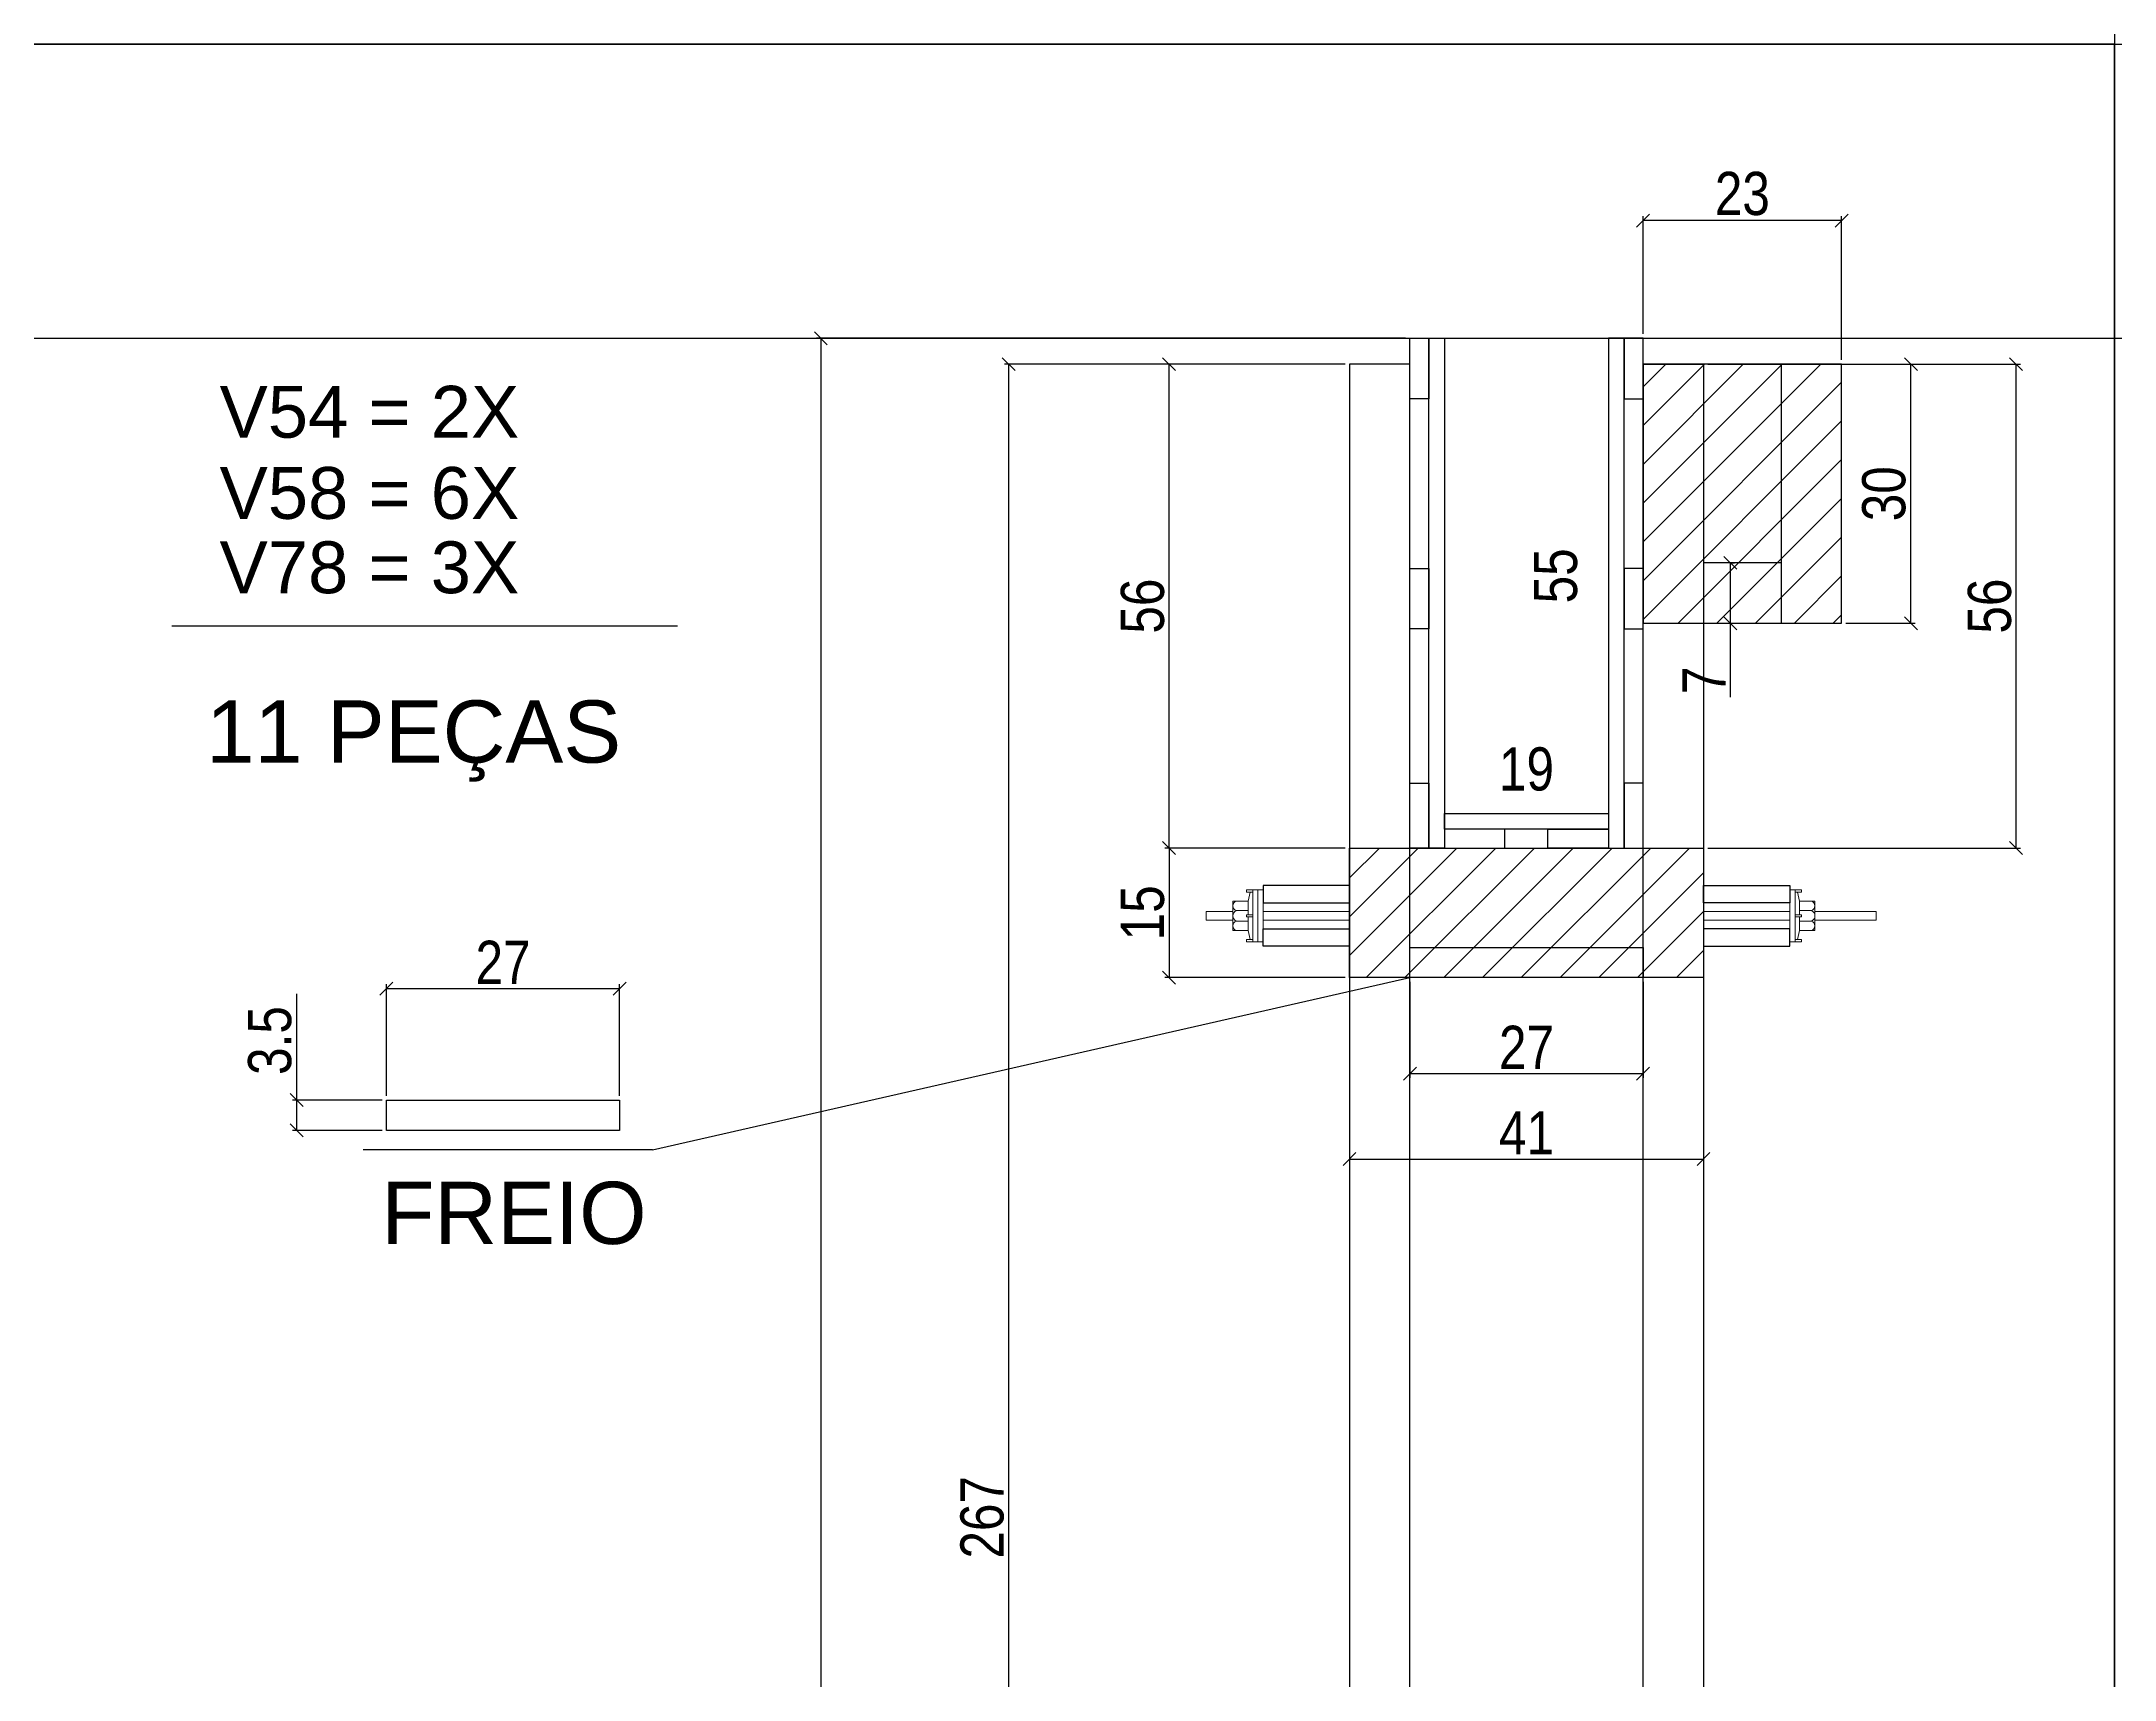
# Model space of a CAD drawing. Header units: millimetres. Extents: x 4248 to 7961, y 1155 to 5765.
# Drawn here: x 5265.8 to 5746.1, y 3082 to 3461.3 of the extents above; entities that cross this region are included whole.
import ezdxf

# ---------------------------------------------------------------- set-up
doc = ezdxf.new("R2010")
doc.units = ezdxf.units.MM
for name, color, linetype in [('1', 1, 'Continuous'), ('COTA', 241, 'Continuous'), ('GARFOS OK', 3, 'Continuous'), ('Hachura', 253, 'Continuous'), ('Painéis', 200, 'Continuous'), ('SARR_3.5x7', 81, 'Continuous'), ('SARR_7x7', 40, 'Continuous'), ('TIRAS REESCORAMENTO', 252, 'Continuous'), ('VIGAS', 3, 'Continuous')]:
    doc.layers.add(name, color=color, linetype=linetype)
doc.layers.add('BARRA_ANCORAGEM', color=1, linetype='Continuous', lineweight=15)
doc.styles.add('COTA TECNICA 2X', font='techl___.ttf', dxfattribs={"height": 10})
doc.styles.add('R80-50', font='arial.ttf', dxfattribs={"height": 10})
doc.dimstyles.new('SECAO', dxfattribs={"dimscale": 0.333333, "dimtxt": 5, "dimasz": 9, "dimexe": 3, "dimexo": 3, "dimgap": 3, "dimtad": 1, "dimdec": 1, "dimlfac": 0.5, "dimzin": 12, "dimdsep": 46, "dimtxsty": 'COTA TECNICA 2X', "dimblk1": 'OBLIQUE', "dimblk2": 'OBLIQUE', "dimsah": 1, "dimcen": 0.9, "dimclrd": 4, "dimclre": 4, "dimclrt": 240, "dimadec": 1, "dimazin": 3, "dimtfac": 1, "dimtdec": 1, "dimtmove": 0, "dimatfit": 3, "dimfxl": 1, "dimtolj": 1, "dimtzin": 12, "dimarcsym": 0})

# ---------------------------------------------------------------- blocks, each defined once
blk = doc.blocks.new('_Oblique')
at = {"layer": '1', "color": 0, "lineweight": -2}
blk.add_line((-0.5, -0.5), (0.5, 0.5), dxfattribs=at)
blk = doc.blocks.new('*D242')
at = {"layer": 'COTA', "color": 4, "lineweight": -2, "transparency": 16777216}
for p, q in [((5567.84, 3386.57), (5488.88, 3386.57)), ((5489.88, 3386.57), (5489.88, 2852.48)), ((5567.84, 2852.48), (5488.88, 2852.48))]:
    blk.add_line(p, q, dxfattribs=at)
at = {"layer": 'Defpoints', "color": 0, "transparency": 16777216}
for p in [(5568.84, 3386.57), (5489.88, 2852.48), (5568.84, 2852.48)]:
    blk.add_point(p, dxfattribs=at)
at = {"layer": 'COTA', "color": 4, "lineweight": -2, "transparency": 16777216, "xscale": 3, "yscale": 3, "zscale": 3}
for p, rotation in [((5489.88, 3386.57), 90), ((5489.88, 2852.48), 270)]:
    blk.add_blockref('_Oblique', p, dxfattribs=dict(at, rotation=rotation))
at = {"layer": 'COTA', "color": 240, "transparency": 16777216, "insert": (5483.77, 3119.53), "char_height": 10, "attachment_point": 5, "rotation": 90, "style": 'COTA TECNICA 2X'}
blk.add_mtext('\\A1;267', dxfattribs=at)
blk = doc.blocks.new('*D248')
at = {"layer": 'COTA', "color": 4, "lineweight": -2, "transparency": 16777216}
for p, q in [((5567.84, 3386.57), (5526.04, 3386.57)), ((5527.04, 3274.52), (5527.04, 3386.57)), ((5567.84, 3274.52), (5526.04, 3274.52))]:
    blk.add_line(p, q, dxfattribs=at)
at = {"layer": 'Defpoints', "color": 0, "transparency": 16777216}
for p in [(5527.04, 3386.57), (5568.84, 3386.57), (5568.84, 3274.52)]:
    blk.add_point(p, dxfattribs=at)
at = {"layer": 'COTA', "color": 4, "lineweight": -2, "transparency": 16777216, "xscale": 3, "yscale": 3, "zscale": 3}
for p, rotation in [((5527.04, 3386.57), 90), ((5527.04, 3274.52), 270)]:
    blk.add_blockref('_Oblique', p, dxfattribs=dict(at, rotation=rotation))
at = {"layer": 'COTA', "color": 240, "transparency": 16777216, "insert": (5520.93, 3330.55), "char_height": 10, "attachment_point": 5, "rotation": 90, "style": 'COTA TECNICA 2X'}
blk.add_mtext('\\A1;56', dxfattribs=at)
blk = doc.blocks.new('*D249')
at = {"layer": 'COTA', "color": 4, "lineweight": -2, "transparency": 16777216}
for p, q in [((5581.84, 3392.57), (5445.37, 3392.57)), ((5446.37, 3392.57), (5446.37, 2746.48)), ((5567.84, 2746.48), (5445.37, 2746.48))]:
    blk.add_line(p, q, dxfattribs=at)
at = {"layer": 'Defpoints', "color": 0, "transparency": 16777216}
for p in [(5582.84, 3392.57), (5446.37, 2746.48), (5568.84, 2746.48)]:
    blk.add_point(p, dxfattribs=at)
at = {"layer": 'COTA', "color": 4, "lineweight": -2, "transparency": 16777216, "xscale": 3, "yscale": 3, "zscale": 3}
for p, rotation in [((5446.37, 3392.57), 90), ((5446.37, 2746.48), 270)]:
    blk.add_blockref('_Oblique', p, dxfattribs=dict(at, rotation=rotation))
at = {"layer": 'COTA', "color": 240, "transparency": 16777216, "insert": (5440.15, 3069.53), "char_height": 10, "attachment_point": 5, "rotation": 90, "style": 'COTA TECNICA 2X'}
blk.add_mtext('\\A1;323', dxfattribs=at)
blk = doc.blocks.new('*D251')
at = {"layer": 'Defpoints', "color": 0, "transparency": 16777216}
for p in [(5615.87, 3392.57), (5622.73, 3392.57), (5615.87, 3282.52)]:
    blk.add_point(p, dxfattribs=at)
at = {"layer": 'COTA', "color": 240, "transparency": 16777216, "insert": (5616.62, 3337.55), "char_height": 10, "attachment_point": 5, "rotation": 90, "style": 'COTA TECNICA 2X'}
blk.add_mtext('\\A1;55', dxfattribs=at)
blk = doc.blocks.new('*D252')
at = {"layer": 'Defpoints', "color": 0, "transparency": 16777216}
for p in [(5590.84, 3286.68), (5628.84, 3286.68), (5628.84, 3286.68)]:
    blk.add_point(p, dxfattribs=at)
at = {"layer": 'COTA', "color": 240, "transparency": 16777216, "insert": (5609.84, 3292.77), "char_height": 10, "attachment_point": 5, "style": 'COTA TECNICA 2X'}
blk.add_mtext('\\A1;19', dxfattribs=at)
blk = doc.blocks.new('A$C51C4441F')
at = {"layer": 'BARRA_ANCORAGEM'}
for p, q in [((-2.25, 3.4), (-1.79, 5.5)), ((-2.25, 3.4), (-5.81, 3.39)), ((-5.81, 3.39), (-5.81, -3.39)), ((-2.25, 1.2), (-5.02, 1.2)), ((-2.25, 3.4), (-2.25, 3.4)), ((-2.25, 3.4), (-2.25, 0.25)), ((-2.25, -3.4), (-5.81, -3.39)), ((-2.25, -1.2), (-5.02, -1.2)), ((-2.25, -0.25), (-2.25, -3.4)), ((-2.25, -3.4), (-1.79, -5.5))]:
    blk.add_line(p, q, dxfattribs=at)
for points in [[(-2.7, 6), (-1.2, 6), (-1.2, 5.5), (-2.7, 5.5)], [(-1.2, -6), (0, -6), (0, 6), (-1.2, 6)], [(-2.7, 0.25), (-1.2, 0.25), (-1.2, -0.25), (-2.7, -0.25)], [(-2.7, -6), (-1.2, -6), (-1.2, -5.5), (-2.7, -5.5)]]:
    blk.add_lwpolyline(points, close=True, dxfattribs=at)
for centre, radius, start, end in [((-4.66, 2.3), 1.15, 107.7845, 252.2718), ((-4.52, 0), 1.3, 112.648, 247.4083), ((-4.66, -2.3), 1.15, 107.7845, 252.2718)]:
    blk.add_arc(centre, radius, start, end, dxfattribs=at)
blk = doc.blocks.new('*D255')
at = {"layer": 'COTA', "color": 4, "lineweight": -2, "transparency": 16777216}
for p, q in [((5324.97, 3216.14), (5324.97, 3240.74)), ((5344.75, 3216.14), (5323.97, 3216.14)), ((5324.97, 3209.14), (5324.97, 3216.14)), ((5344.75, 3209.14), (5323.97, 3209.14))]:
    blk.add_line(p, q, dxfattribs=at)
at = {"layer": 'Defpoints', "color": 0, "transparency": 16777216}
for p in [(5324.97, 3216.14), (5345.75, 3216.14), (5345.75, 3209.14)]:
    blk.add_point(p, dxfattribs=at)
at = {"layer": 'COTA', "color": 4, "lineweight": -2, "transparency": 16777216, "xscale": 3, "yscale": 3, "zscale": 3}
for p, rotation in [((5324.97, 3216.14), 90), ((5324.97, 3209.14), 270)]:
    blk.add_blockref('_Oblique', p, dxfattribs=dict(at, rotation=rotation))
at = {"layer": 'COTA', "color": 240, "transparency": 16777216, "insert": (5318.75, 3229.94), "char_height": 10, "attachment_point": 5, "rotation": 90, "style": 'COTA TECNICA 2X'}
blk.add_mtext('\\A1;3.5', dxfattribs=at)
blk = doc.blocks.new('*D457')
at = {"layer": 'COTA', "color": 4, "lineweight": -2, "transparency": 16777216}
for p, q in [((5345.75, 3217.14), (5345.75, 3242.97)), ((5345.75, 3241.97), (5399.75, 3241.97)), ((5399.75, 3217.14), (5399.75, 3242.97))]:
    blk.add_line(p, q, dxfattribs=at)
at = {"layer": 'Defpoints', "color": 0, "transparency": 16777216}
for p in [(5399.75, 3241.97), (5345.75, 3216.14), (5399.75, 3216.14)]:
    blk.add_point(p, dxfattribs=at)
at = {"layer": 'COTA', "color": 4, "lineweight": -2, "transparency": 16777216, "xscale": 3, "yscale": 3, "zscale": 3, "rotation": 180}
blk.add_blockref('_Oblique', (5345.75, 3241.97), dxfattribs=at)
at = {"layer": 'COTA', "color": 4, "lineweight": -2, "transparency": 16777216, "xscale": 3, "yscale": 3, "zscale": 3}
blk.add_blockref('_Oblique', (5399.75, 3241.97), dxfattribs=at)
at = {"layer": 'COTA', "color": 240, "transparency": 16777216, "insert": (5372.75, 3248.05), "char_height": 10, "attachment_point": 5, "style": 'COTA TECNICA 2X'}
blk.add_mtext('\\A1;27', dxfattribs=at)
blk = doc.blocks.new('*D458')
at = {"layer": 'COTA', "color": 4, "lineweight": -2, "transparency": 16777216}
for p, q in [((5567.84, 3274.52), (5526.04, 3274.52)), ((5527.04, 3274.52), (5527.04, 3244.52)), ((5567.84, 3244.52), (5526.04, 3244.52))]:
    blk.add_line(p, q, dxfattribs=at)
at = {"layer": 'Defpoints', "color": 0, "transparency": 16777216}
for p in [(5568.84, 3274.52), (5527.04, 3244.52), (5568.84, 3244.52)]:
    blk.add_point(p, dxfattribs=at)
at = {"layer": 'COTA', "color": 4, "lineweight": -2, "transparency": 16777216, "xscale": 3, "yscale": 3, "zscale": 3}
for p, rotation in [((5527.04, 3274.52), 90), ((5527.04, 3244.52), 270)]:
    blk.add_blockref('_Oblique', p, dxfattribs=dict(at, rotation=rotation))
at = {"layer": 'COTA', "color": 240, "transparency": 16777216, "insert": (5520.93, 3259.52), "char_height": 10, "attachment_point": 5, "rotation": 90, "style": 'COTA TECNICA 2X'}
blk.add_mtext('\\A1;15', dxfattribs=at)
blk = doc.blocks.new('*D459')
at = {"layer": 'COTA', "color": 4, "lineweight": -2, "transparency": 16777216}
for p, q in [((5582.84, 3243.52), (5582.84, 3221.28)), ((5636.84, 3243.52), (5636.84, 3221.28)), ((5582.84, 3222.28), (5636.84, 3222.28))]:
    blk.add_line(p, q, dxfattribs=at)
at = {"layer": 'Defpoints', "color": 0, "transparency": 16777216}
for p in [(5582.84, 3244.52), (5636.84, 3244.52), (5636.84, 3222.28)]:
    blk.add_point(p, dxfattribs=at)
at = {"layer": 'COTA', "color": 4, "lineweight": -2, "transparency": 16777216, "xscale": 3, "yscale": 3, "zscale": 3, "rotation": 180}
blk.add_blockref('_Oblique', (5582.84, 3222.28), dxfattribs=at)
at = {"layer": 'COTA', "color": 4, "lineweight": -2, "transparency": 16777216, "xscale": 3, "yscale": 3, "zscale": 3}
blk.add_blockref('_Oblique', (5636.84, 3222.28), dxfattribs=at)
at = {"layer": 'COTA', "color": 240, "transparency": 16777216, "insert": (5609.84, 3228.36), "char_height": 10, "attachment_point": 5, "style": 'COTA TECNICA 2X'}
blk.add_mtext('\\A1;27', dxfattribs=at)
blk = doc.blocks.new('*D460')
at = {"layer": 'COTA', "color": 4, "lineweight": -2, "transparency": 16777216}
for p, q in [((5568.84, 3243.52), (5568.84, 3201.49)), ((5650.84, 3243.52), (5650.84, 3201.49)), ((5568.84, 3202.49), (5650.84, 3202.49))]:
    blk.add_line(p, q, dxfattribs=at)
at = {"layer": 'Defpoints', "color": 0, "transparency": 16777216}
for p in [(5568.84, 3244.52), (5650.84, 3244.52), (5650.84, 3202.49)]:
    blk.add_point(p, dxfattribs=at)
at = {"layer": 'COTA', "color": 4, "lineweight": -2, "transparency": 16777216, "xscale": 3, "yscale": 3, "zscale": 3, "rotation": 180}
blk.add_blockref('_Oblique', (5568.84, 3202.49), dxfattribs=at)
at = {"layer": 'COTA', "color": 4, "lineweight": -2, "transparency": 16777216, "xscale": 3, "yscale": 3, "zscale": 3}
blk.add_blockref('_Oblique', (5650.84, 3202.49), dxfattribs=at)
at = {"layer": 'COTA', "color": 240, "transparency": 16777216, "insert": (5609.84, 3208.56), "char_height": 10, "attachment_point": 5, "style": 'COTA TECNICA 2X'}
blk.add_mtext('\\A1;41', dxfattribs=at)
blk = doc.blocks.new('*D256')
at = {"layer": 'COTA', "color": 4, "lineweight": -2, "transparency": 16777216}
for p, q in [((5651.84, 3386.57), (5724.25, 3386.57)), ((5723.25, 3274.52), (5723.25, 3386.57)), ((5651.84, 3274.52), (5724.25, 3274.52))]:
    blk.add_line(p, q, dxfattribs=at)
at = {"layer": 'Defpoints', "color": 0, "transparency": 16777216}
for p in [(5650.84, 3386.57), (5723.25, 3386.57), (5650.84, 3274.52)]:
    blk.add_point(p, dxfattribs=at)
at = {"layer": 'COTA', "color": 4, "lineweight": -2, "transparency": 16777216, "xscale": 3, "yscale": 3, "zscale": 3}
for p, rotation in [((5723.25, 3386.57), 90), ((5723.25, 3274.52), 270)]:
    blk.add_blockref('_Oblique', p, dxfattribs=dict(at, rotation=rotation))
at = {"layer": 'COTA', "color": 240, "transparency": 16777216, "insert": (5717.14, 3330.55), "char_height": 10, "attachment_point": 5, "rotation": 90, "style": 'COTA TECNICA 2X'}
blk.add_mtext('\\A1;56', dxfattribs=at)
blk = doc.blocks.new('*D257')
at = {"layer": 'COTA', "color": 4, "lineweight": -2, "transparency": 16777216}
for p, q in [((5683.84, 3386.57), (5699.88, 3386.57)), ((5698.88, 3326.57), (5698.88, 3386.57)), ((5683.84, 3326.57), (5699.88, 3326.57))]:
    blk.add_line(p, q, dxfattribs=at)
at = {"layer": 'Defpoints', "color": 0, "transparency": 16777216}
for p in [(5682.84, 3386.57), (5698.88, 3386.57), (5682.84, 3326.57)]:
    blk.add_point(p, dxfattribs=at)
at = {"layer": 'COTA', "color": 4, "lineweight": -2, "transparency": 16777216, "xscale": 3, "yscale": 3, "zscale": 3}
for p, rotation in [((5698.88, 3386.57), 90), ((5698.88, 3326.57), 270)]:
    blk.add_blockref('_Oblique', p, dxfattribs=dict(at, rotation=rotation))
at = {"layer": 'COTA', "color": 240, "transparency": 16777216, "insert": (5692.66, 3356.57), "char_height": 10, "attachment_point": 5, "rotation": 90, "style": 'COTA TECNICA 2X'}
blk.add_mtext('\\A1;30', dxfattribs=at)
blk = doc.blocks.new('*D258')
at = {"layer": 'COTA', "color": 4, "lineweight": -2, "transparency": 16777216}
for p, q in [((5636.84, 3393.57), (5636.84, 3420.82)), ((5682.84, 3419.82), (5636.84, 3419.82)), ((5682.84, 3387.57), (5682.84, 3420.82))]:
    blk.add_line(p, q, dxfattribs=at)
at = {"layer": 'Defpoints', "color": 0, "transparency": 16777216}
for p in [(5636.84, 3419.82), (5636.84, 3392.57), (5682.84, 3386.57)]:
    blk.add_point(p, dxfattribs=at)
at = {"layer": 'COTA', "color": 4, "lineweight": -2, "transparency": 16777216, "xscale": 3, "yscale": 3, "zscale": 3, "rotation": 180}
blk.add_blockref('_Oblique', (5636.84, 3419.82), dxfattribs=at)
at = {"layer": 'COTA', "color": 4, "lineweight": -2, "transparency": 16777216, "xscale": 3, "yscale": 3, "zscale": 3}
blk.add_blockref('_Oblique', (5682.84, 3419.82), dxfattribs=at)
at = {"layer": 'COTA', "color": 240, "transparency": 16777216, "insert": (5659.84, 3426.04), "char_height": 10, "attachment_point": 5, "style": 'COTA TECNICA 2X'}
blk.add_mtext('\\A1;23', dxfattribs=at)
blk = doc.blocks.new('*D259')
at = {"layer": 'COTA', "color": 4, "lineweight": -2, "transparency": 16777216}
for p, q in [((5657.03, 3340.57), (5657.03, 3326.57)), ((5657.46, 3340.57), (5658.03, 3340.57)), ((5657.03, 3326.57), (5657.03, 3309.46)), ((5657.46, 3326.57), (5658.03, 3326.57))]:
    blk.add_line(p, q, dxfattribs=at)
at = {"layer": 'Defpoints', "color": 0, "transparency": 16777216}
for p in [(5656.46, 3340.57), (5656.46, 3326.57), (5657.03, 3326.57)]:
    blk.add_point(p, dxfattribs=at)
at = {"layer": 'COTA', "color": 4, "lineweight": -2, "transparency": 16777216, "xscale": 3, "yscale": 3, "zscale": 3}
for p, rotation in [((5657.03, 3340.57), 90), ((5657.03, 3326.57), 270)]:
    blk.add_blockref('_Oblique', p, dxfattribs=dict(at, rotation=rotation))
at = {"layer": 'COTA', "color": 240, "transparency": 16777216, "insert": (5650.95, 3313.33), "char_height": 10, "attachment_point": 5, "rotation": 90, "style": 'COTA TECNICA 2X'}
blk.add_mtext('\\A1;7', dxfattribs=at)

msp = doc.modelspace()

# ---------------------------------------------------------------- hatches: boundary and pattern name
at = {"layer": 'COTA'}
h = msp.add_hatch(dxfattribs=at)
h.set_pattern_fill('ANSI31', color=256, scale=2, style=0)
h.set_pattern_definition([(45, (-14074.599, -1737.201), (-4.490128, 4.490128), [])])
h.paths.add_polyline_path([(5636.84, 3326.57), (5682.84, 3326.57), (5682.84, 3386.57), (5636.84, 3386.57)])
h = msp.add_hatch(dxfattribs=at)
h.set_pattern_fill('ANSI31', color=256, scale=2, style=0)
h.set_pattern_definition([(45, (-19046.1143, -210022.545), (-4.49012806, 4.49012806), [])])
h.paths.add_polyline_path([(5650.84, 3244.52), (5650.84, 3274.52), (5568.84, 3274.52), (5568.84, 3244.52)])

# ---------------------------------------------------------------- linework, layer by layer
at = {"linetype": 'Continuous'}
msp.add_line((5668.84, 3340.57), (5650.84, 3340.57), dxfattribs=at)
at = {"layer": 'BARRA_ANCORAGEM'}
for points in [[(5547.64, 3264.82), (5548.84, 3264.82), (5548.84, 3252.82), (5547.64, 3252.82)], [(5672.04, 3264.82), (5670.84, 3264.82), (5670.84, 3252.82), (5672.04, 3252.82)], [(5535.64, 3257.82), (5541.82, 3257.82), (5541.82, 3259.82), (5535.64, 3259.82)], [(5548.84, 3257.82), (5568.84, 3257.82), (5568.84, 3259.82), (5548.84, 3259.82)], [(5670.84, 3257.82), (5650.84, 3257.82), (5650.84, 3259.82), (5670.84, 3259.82)], [(5676.65, 3257.82), (5690.84, 3257.82), (5690.84, 3259.82), (5676.65, 3259.82)]]:
    msp.add_lwpolyline(points, close=True, dxfattribs=at)
at = {"layer": 'COTA', "color": 1}
msp.add_line((4247.57, 3392.57), (7744.04, 3392.57), dxfattribs=at)
at = {"layer": 'GARFOS OK', "color": 3}
for q in [(5582.84, 3244.52), (5340.33, 3204.6)]:
    msp.add_line((5407.36, 3204.6), q, dxfattribs=at)
at = {"layer": 'Hachura', "color": 7}
msp.add_line((5296.04, 3325.99), (5413.19, 3325.99), dxfattribs=at)
at = {"layer": 'Painéis'}
for points in [[(5636.84, 3326.57), (5682.84, 3326.57), (5682.84, 3386.57), (5636.84, 3386.57)], [(5650.84, 3244.52), (5568.84, 3244.52), (5568.84, 3274.52), (5650.84, 3274.52)]]:
    msp.add_lwpolyline(points, close=True, dxfattribs=at)
at = {"layer": 'SARR_3.5x7', "linetype": 'Continuous'}
msp.add_lwpolyline([(5345.75, 3216.14), (5399.75, 3216.14), (5399.75, 3209.14), (5345.75, 3209.14)], close=True, dxfattribs=at)
at = {"layer": 'SARR_7x7', "linetype": 'Continuous'}
msp.add_line((5668.84, 3386.57), (5668.84, 3326.57), dxfattribs=at)
for points in [[(5568.84, 2852.48), (5582.84, 2852.48), (5582.84, 3386.57), (5568.84, 3386.57)], [(5650.84, 2852.48), (5636.84, 2852.48), (5636.84, 3386.57), (5650.84, 3386.57)], [(5582.84, 3251.52), (5636.84, 3251.52), (5636.84, 3244.52), (5582.84, 3244.52)]]:
    msp.add_lwpolyline(points, close=True, dxfattribs=at)
at = {"layer": 'TIRAS REESCORAMENTO', "linetype": 'ByBlock'}
msp.add_line((5590.84, 3392.57), (5711.8, 3392.57), dxfattribs=at)
for points in [[(5582.84, 3392.57), (5587.24, 3392.57), (5587.24, 3378.57), (5582.84, 3378.57)], [(5636.84, 3392.57), (5632.44, 3392.57), (5632.44, 3378.57), (5636.84, 3378.57)], [(5582.84, 3339.28), (5587.24, 3339.28), (5587.24, 3325.28), (5582.84, 3325.28)], [(5636.84, 3339.28), (5632.44, 3339.28), (5632.44, 3325.28), (5636.84, 3325.28)], [(5582.84, 3289.52), (5587.24, 3289.52), (5587.24, 3274.52), (5582.84, 3274.52)], [(5636.84, 3289.52), (5632.44, 3289.52), (5632.44, 3274.52), (5636.84, 3274.52)], [(5628.84, 3278.92), (5590.84, 3278.92), (5590.84, 3282.52), (5628.84, 3282.52)], [(5604.84, 3274.52), (5604.84, 3278.92), (5590.84, 3278.92), (5590.84, 3274.52)], [(5614.8, 3274.52), (5614.8, 3278.92), (5628.84, 3278.92), (5628.84, 3274.52)], [(5548.84, 3261.82), (5568.84, 3261.82), (5568.84, 3265.82), (5548.84, 3265.82)], [(5670.84, 3261.82), (5650.84, 3261.82), (5650.84, 3265.82), (5670.84, 3265.82)], [(5548.84, 3255.82), (5568.84, 3255.82), (5568.84, 3251.82), (5548.84, 3251.82)], [(5670.84, 3255.82), (5650.84, 3255.82), (5650.84, 3251.82), (5670.84, 3251.82)]]:
    msp.add_lwpolyline(points, close=True, dxfattribs=at)
for points in [[(5590.84, 3274.52), (5587.24, 3274.52), (5587.24, 3392.57), (5590.84, 3392.57), (5590.84, 3274.52)], [(5628.84, 3274.52), (5632.44, 3274.52), (5632.44, 3392.57), (5628.84, 3392.57), (5628.84, 3274.52)]]:
    msp.add_lwpolyline(points, dxfattribs=at)
at = {"layer": 'VIGAS'}
for points in [[(5746.06, 3460.65), (5246.56, 3460.65), (5246.56, 4268.95), (5746.06, 4268.95)], [(5746.06, 2692.22), (5246.56, 2692.22), (5246.56, 3460.65), (5746.06, 3460.65)], [(6245.55, 2692.22), (5746.06, 2692.22), (5746.06, 3460.65), (6245.55, 3460.65)]]:
    msp.add_lwpolyline(points, close=True, dxfattribs=at)

# ---------------------------------------------------------------- block references
at = {"layer": 'BARRA_ANCORAGEM', "xscale": -1, "rotation": 180}
msp.add_blockref('A$C51C4441F', (5547.64, 3258.82), dxfattribs=at)
at = {"layer": 'BARRA_ANCORAGEM', "xscale": -1}
msp.add_blockref('A$C51C4441F', (5670.84, 3258.82), dxfattribs=at)

# ---------------------------------------------------------------- texts
at = {"layer": 'VIGAS', "color": 7, "style": 'R80-50'}
for s, p in [('V54 = 2X', (5307.08, 3369.55)), ('V58 = 6X', (5307.08, 3350.75)), ('V78 = 3X', (5307.08, 3333.53))]:
    msp.add_text(s, height=12, dxfattribs=at).set_placement(p)
at = {"layer": 'VIGAS', "color": 7, "char_height": 14.4, "attachment_point": 1, "style": 'R80-50'}
for s, insert in [('11 PEÇAS', (5303.97, 3308.7)), ('FREIO', (5344.56, 3197.23))]:
    msp.add_mtext_dynamic_manual_height_columns(s, width=162.221, gutter_width=50, heights=[0], dxfattribs=dict(at, insert=insert))

# ---------------------------------------------------------------- dimensions: what is measured, and where the dimension line sits
at = {"layer": 'COTA', "color": 3}
for base, p1, p2, angle, picture, middle in [((5636.84, 3419.82), (5682.84, 3386.57), (5636.84, 3392.57), 180, '*D258', (5659.84, 3426.04)), ((5446.37, 2746.48), (5582.84, 3392.57), (5568.84, 2746.48), 90, '*D249', (5440.15, 3069.53)), ((5489.88, 2852.48), (5568.84, 3386.57), (5568.84, 2852.48), 90, '*D242', (5483.77, 3119.53)), ((5527.04, 3386.57), (5568.84, 3274.52), (5568.84, 3386.57), 90, '*D248', (5520.93, 3330.55)), ((5723.25, 3386.57), (5650.84, 3274.52), (5650.84, 3386.57), 90, '*D256', (5717.14, 3330.55)), ((5698.88, 3386.57), (5682.84, 3326.57), (5682.84, 3386.57), 90, '*D257', (5692.66, 3356.57)), ((5527.04, 3244.52), (5568.84, 3274.52), (5568.84, 3244.52), 90, '*D458', (5520.93, 3259.52)), ((5324.97, 3216.14), (5345.75, 3209.14), (5345.75, 3216.14), 90, '*D255', (5318.75, 3229.94))]:
    dim = msp.add_linear_dim(base=base, p1=p1, p2=p2, angle=angle, dimstyle='SECAO', dxfattribs=at)
    dim.commit()
    dim.dimension.update_dxf_attribs({"geometry": picture, "text_midpoint": middle})
dim = msp.add_linear_dim(base=(5622.73, 3392.57), p1=(5615.87, 3282.52), p2=(5615.87, 3392.57), angle=90, dimstyle='SECAO', override={"dimse1": 1, "dimse2": 1, "dimsd1": 1, "dimsd2": 1}, dxfattribs=at)
dim.commit()
dim.dimension.update_dxf_attribs({"geometry": '*D251', "text_midpoint": (5622.73, 3337.55), "dimtype": 160})
dim = msp.add_linear_dim(base=(5657.03, 3326.57), p1=(5656.46, 3340.57), p2=(5656.46, 3326.57), angle=90, dimstyle='SECAO', dxfattribs=at)
dim.commit()
dim.dimension.update_dxf_attribs({"geometry": '*D259', "text_midpoint": (5657.03, 3313.33), "dimtype": 160})
dim = msp.add_linear_dim(base=(5628.84, 3286.68), p1=(5590.84, 3286.68), p2=(5628.84, 3286.68), dimstyle='SECAO', override={"dimse1": 1, "dimse2": 1, "dimsd1": 1, "dimsd2": 1}, dxfattribs=at)
dim.commit()
dim.dimension.update_dxf_attribs({"geometry": '*D252', "text_midpoint": (5609.84, 3292.77)})
for base, p1, p2, picture, middle in [((5399.75, 3241.97), (5345.75, 3216.14), (5399.75, 3216.14), '*D457', (5372.75, 3248.05)), ((5650.84, 3202.49), (5568.84, 3244.52), (5650.84, 3244.52), '*D460', (5609.84, 3208.56)), ((5636.84, 3222.28), (5582.84, 3244.52), (5636.84, 3244.52), '*D459', (5609.84, 3228.36))]:
    dim = msp.add_linear_dim(base=base, p1=p1, p2=p2, dimstyle='SECAO', dxfattribs=at)
    dim.commit()
    dim.dimension.update_dxf_attribs({"geometry": picture, "text_midpoint": middle})

doc.saveas('drawing.dxf')
